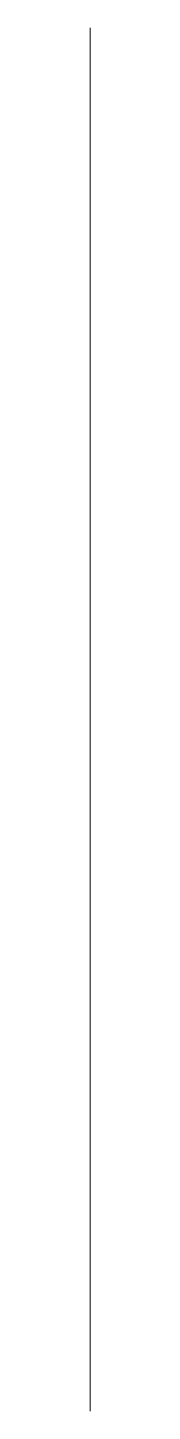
# Model space of a CAD drawing. Header units: metres. Extents: x 0 to 0, y 0 to 5.
import ezdxf

# ---------------------------------------------------------------- set-up
doc = ezdxf.new("R2010")
doc.units = ezdxf.units.M
doc.layers.add('A-DETL-GENF', color=92, linetype='Continuous', lineweight=18)

# ---------------------------------------------------------------- blocks, each defined once
blk = doc.blocks.new('28 las_symbool - 2_ a_5 mm-3732278-00_0 Basismaterialen')
at = {"layer": 'A-DETL-GENF'}
blk.add_line((0, 0), (0, 5), dxfattribs=at)

msp = doc.modelspace()

# ---------------------------------------------------------------- block references
msp.add_blockref('28 las_symbool - 2_ a_5 mm-3732278-00_0 Basismaterialen', (0, 0))

doc.saveas('drawing.dxf')
